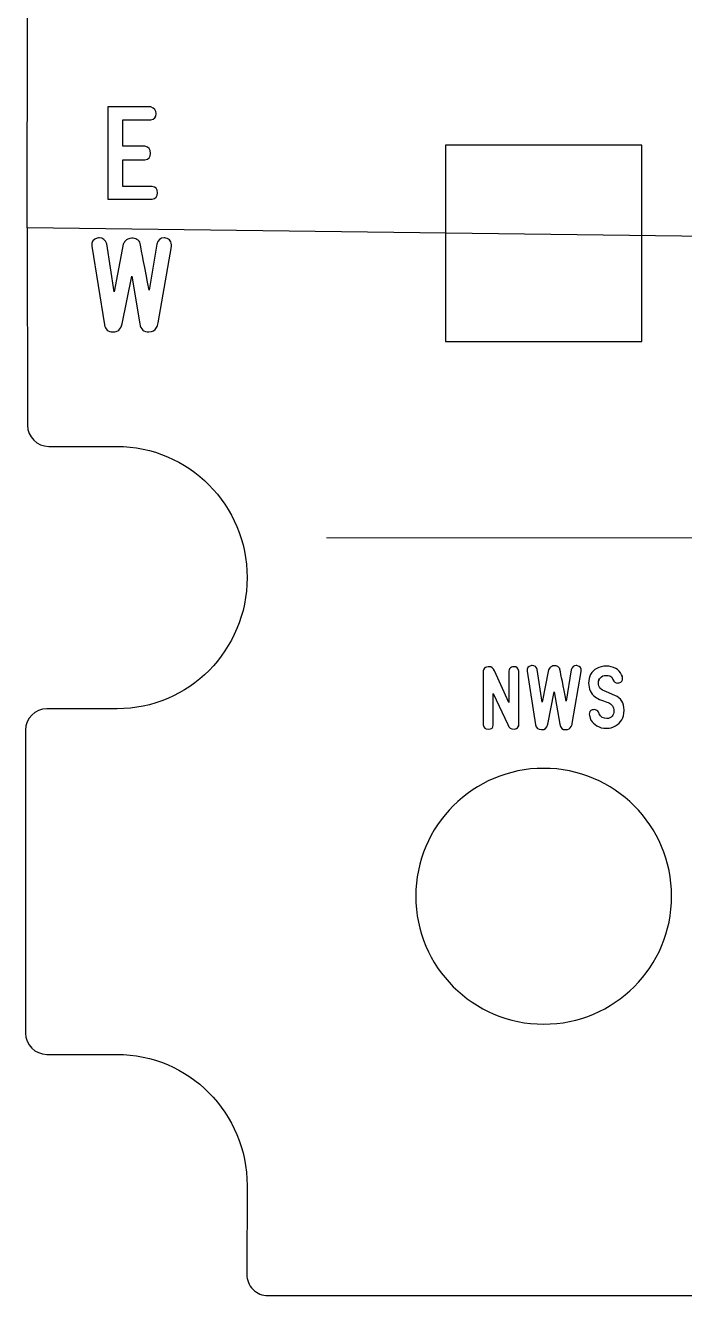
# Model space of a CAD drawing. Header units: millimetres. Extents: x -337 to -166, y 185 to 501.
# Drawn here: x -311.2 to -280.3, y 400.4 to 460 of the extents above; entities that cross this region are included whole.
import ezdxf

# ---------------------------------------------------------------- set-up
doc = ezdxf.new("R2010")
doc.units = ezdxf.units.MM
doc.header["$MEASUREMENT"] = 0
doc.layers.add('Layer 1', color=7, linetype='Continuous')

msp = doc.modelspace()

# ---------------------------------------------------------------- linework, layer by layer
at = {"layer": 'Layer 1', "color": 250}
for points in [[(-311.1169, 450.5194), (-311.1169, 450.5194), (-166.2022, 448.6773), (-166.2022, 448.6773), (-166.2022, 448.6773), (-166.2022, 448.6773), (-166.159, 460.3058), (-166.159, 460.3058), (-166.159, 460.3058), (-166.159, 460.8543), (-166.5537, 461.48), (-167.1023, 461.48), (-167.1023, 461.48), (-167.1023, 461.48), (-170.6737, 461.4801), (-170.6737, 461.4801), (-170.6737, 461.4801), (-170.6737, 461.4801), (-170.6739, 461.4805), (-170.6739, 461.4805), (-170.6739, 461.4805), (-170.7003, 461.4801), (-170.7268, 461.4795), (-170.7533, 461.4795), (-170.7533, 461.4795), (-170.7533, 461.4795), (-170.7731, 461.4793), (-170.7731, 461.4793), (-170.7731, 461.4793), (-174.1442, 461.4811), (-176.8765, 464.2387), (-176.8765, 467.6341), (-176.8765, 467.6341), (-176.8765, 471.0327), (-174.139, 473.7887), (-170.7638, 473.7887), (-170.7638, 473.7887), (-170.7337, 473.7888), (-170.7038, 473.7887), (-170.6737, 473.7879), (-170.6737, 473.7879), (-170.6737, 473.7879), (-170.6737, 473.7888), (-170.6737, 473.7888), (-170.6737, 473.7888), (-170.6737, 473.7888), (-167.2022, 473.7888), (-167.2022, 473.7888), (-167.2022, 473.7888), (-166.654, 473.7888), (-166.2023, 474.2404), (-166.2023, 474.7886), (-166.2023, 474.7886), (-166.2023, 474.7886), (-166.2022, 488.8965), (-166.2022, 488.8965), (-166.2022, 488.8965), (-166.2022, 489.4447), (-166.655, 489.8963), (-167.2023, 489.8963), (-167.2023, 489.8963), (-167.2023, 489.8963), (-170.6737, 489.8964), (-170.6737, 489.8964), (-170.6737, 489.8964), (-170.6737, 489.8964), (-170.6739, 489.8978), (-170.6739, 489.8978), (-170.6739, 489.8978), (-170.7038, 489.8972), (-170.7336, 489.8963), (-170.7638, 489.8963), (-170.7638, 489.8963), (-174.1391, 489.8964), (-176.8764, 492.0528), (-176.8764, 495.4512), (-176.8764, 495.4512), (-176.8764, 495.4512), (-176.8871, 499.6101), (-176.8871, 499.6101), (-176.8871, 499.6101), (-176.8871, 500.1598), (-177.3387, 500.6093), (-177.8871, 500.6093), (-177.8871, 500.6093), (-177.8871, 500.6093), (-300.517, 500.6094), (-300.517, 500.6094), (-300.517, 500.6094), (-300.7905, 500.6094), (-301.03, 500.5107), (-301.2245, 500.3161), (-301.2245, 500.3161), (-301.419, 500.1217), (-301.517, 499.8838), (-301.517, 499.6082), (-301.517, 499.6082), (-301.517, 499.6082), (-301.5018, 496.2474), (-301.5018, 496.2474), (-301.5018, 496.2474), (-301.5018, 492.8485), (-304.239, 490.6923), (-307.6143, 490.6923), (-307.6143, 490.6923), (-307.6444, 490.6923), (-307.6744, 490.6931), (-307.7041, 490.6939), (-307.7041, 490.6939), (-307.7041, 490.6939), (-307.7041, 490.6923), (-307.7041, 490.6923), (-307.7041, 490.6923), (-307.7041, 490.6923), (-310.1021, 490.6923), (-310.1021, 490.6923), (-310.1021, 490.6923), (-310.6505, 490.6923), (-311.1021, 490.2407), (-311.1021, 489.6923), (-311.1021, 489.6923), (-311.1021, 489.6923), (-311.1021, 474.7856), (-311.1021, 474.7856), (-311.1021, 474.7856), (-311.1021, 474.2373), (-310.6504, 473.7856), (-310.1021, 473.7856), (-310.1021, 473.7856), (-310.1021, 473.7856), (-307.7041, 473.7856), (-307.7041, 473.7856), (-307.7041, 473.7856), (-307.7041, 473.7856), (-307.7043, 473.7838), (-307.7043, 473.7838), (-307.7043, 473.7838), (-307.6756, 473.7844), (-307.6466, 473.7854), (-307.6178, 473.785), (-307.6178, 473.785), (-307.6178, 473.785), (-307.6016, 473.7849), (-307.6016, 473.7849), (-307.6016, 473.7849), (-304.2321, 473.7815), (-301.5018, 471.0247), (-301.5018, 467.6299), (-301.5018, 467.6299), (-301.5018, 464.2315), (-304.239, 461.4752), (-307.6143, 461.4752), (-307.6143, 461.4752), (-307.6444, 461.4754), (-307.6744, 461.476), (-307.7041, 461.4768), (-307.7041, 461.4768), (-307.7041, 461.4768), (-307.7041, 461.4754), (-307.7041, 461.4754), (-307.7041, 461.4754), (-307.7041, 461.4754), (-310.1021, 461.4754), (-310.1021, 461.4754), (-310.1021, 461.4754), (-310.6509, 461.4754), (-311.1021, 461.0239), (-311.1021, 460.4752), (-311.1021, 460.4752), (-311.1021, 460.4752), (-311.1169, 450.5194), (-311.1169, 450.5194)], [(-311.1169, 450.5214), (-311.1169, 450.5214), (-166.2022, 448.6773), (-166.2022, 448.6773), (-166.2022, 448.6773), (-166.2022, 448.6773), (-166.2022, 441.2629), (-166.2022, 441.2629), (-166.2022, 441.2629), (-166.2022, 440.7156), (-166.6526, 440.2628), (-167.2023, 440.2628), (-167.2023, 440.2628), (-167.2023, 440.2628), (-170.6737, 440.2628), (-170.6737, 440.2628), (-170.6737, 440.2628), (-170.6737, 440.2628), (-170.6739, 440.2624), (-170.6739, 440.2624), (-170.6739, 440.2624), (-170.7003, 440.2628), (-170.7268, 440.2633), (-170.7533, 440.2633), (-170.7533, 440.2633), (-170.7533, 440.2633), (-170.7731, 440.2635), (-170.7731, 440.2635), (-170.7731, 440.2635), (-174.1442, 440.2612), (-176.8765, 437.5041), (-176.8765, 434.1087), (-176.8765, 434.1087), (-176.8765, 430.7102), (-174.139, 427.9541), (-170.7638, 427.9541), (-170.7638, 427.9541), (-170.7337, 427.9541), (-170.7038, 427.9541), (-170.6737, 427.9549), (-170.6737, 427.9549), (-170.6737, 427.9549), (-170.6737, 427.9541), (-170.6737, 427.9541), (-170.6737, 427.9541), (-170.6737, 427.9541), (-167.2022, 427.9541), (-167.2022, 427.9541), (-167.2022, 427.9541), (-166.654, 427.9541), (-166.2023, 427.4996), (-166.2023, 426.9542), (-166.2023, 426.9542), (-166.2023, 426.9542), (-166.2022, 412.3466), (-166.2022, 412.3466), (-166.2022, 412.3466), (-166.2022, 411.8011), (-166.6543, 411.3465), (-167.2023, 411.3465), (-167.2023, 411.3465), (-167.2023, 411.3465), (-170.6737, 411.3467), (-170.6737, 411.3467), (-170.6737, 411.3467), (-170.6737, 411.3467), (-170.6739, 411.3451), (-170.6739, 411.3451), (-170.6739, 411.3451), (-170.7038, 411.3459), (-170.7336, 411.3465), (-170.7638, 411.3465), (-170.7638, 411.3465), (-174.1391, 411.3467), (-176.8764, 408.59), (-176.8764, 405.1916), (-176.8764, 405.1916), (-176.8764, 405.1916), (-176.8871, 401.4329), (-176.8871, 401.4329), (-176.8871, 401.4329), (-176.8871, 400.8833), (-177.3394, 400.4335), (-177.8871, 400.4335), (-177.8871, 400.4335), (-177.8871, 400.4335), (-299.817, 400.4336), (-299.817, 400.4336), (-299.817, 400.4336), (-300.0898, 400.4336), (-300.33, 400.5321), (-300.5245, 400.7267), (-300.5245, 400.7267), (-300.719, 400.9214), (-300.817, 401.159), (-300.817, 401.4346), (-300.817, 401.4346), (-300.817, 401.4346), (-300.8018, 405.5958), (-300.8018, 405.5958), (-300.8018, 405.5958), (-300.8018, 408.9944), (-303.539, 411.7505), (-306.9143, 411.7505), (-306.9143, 411.7505), (-306.9444, 411.7505), (-306.9744, 411.7497), (-307.0041, 411.7489), (-307.0041, 411.7489), (-307.0041, 411.7489), (-307.0041, 411.7505), (-307.0041, 411.7505), (-307.0041, 411.7505), (-307.0041, 411.7505), (-310.2021, 411.7505), (-310.2021, 411.7505), (-310.2021, 411.7505), (-310.7504, 411.7505), (-311.2021, 412.1997), (-311.2021, 412.7505), (-311.2021, 412.7505), (-311.2021, 412.7505), (-311.2021, 426.9574), (-311.2021, 426.9574), (-311.2021, 426.9574), (-311.2021, 427.508), (-310.7504, 427.9572), (-310.2021, 427.9572), (-310.2021, 427.9572), (-310.2021, 427.9572), (-307.0041, 427.9573), (-307.0041, 427.9573), (-307.0041, 427.9573), (-307.0041, 427.9573), (-307.0043, 427.9593), (-307.0043, 427.9593), (-307.0043, 427.9593), (-306.9756, 427.9587), (-306.9466, 427.9574), (-306.9178, 427.9578), (-306.9178, 427.9578), (-306.9178, 427.9578), (-306.9016, 427.9579), (-306.9016, 427.9579), (-306.9016, 427.9579), (-303.5321, 427.9617), (-300.8018, 430.7181), (-300.8018, 434.1129), (-300.8018, 434.1129), (-300.8018, 437.5117), (-303.539, 440.2676), (-306.9143, 440.2676), (-306.9143, 440.2676), (-306.9444, 440.2678), (-306.9744, 440.2668), (-307.0041, 440.266), (-307.0041, 440.266), (-307.0041, 440.266), (-307.0041, 440.2678), (-307.0041, 440.2678), (-307.0041, 440.2678), (-307.0041, 440.2678), (-310.1021, 440.2678), (-310.1021, 440.2678), (-310.1021, 440.2678), (-310.6511, 440.2678), (-311.1021, 440.7169), (-311.1021, 441.2676), (-311.1021, 441.2676), (-311.1021, 441.2676), (-311.1169, 450.5214), (-311.1169, 450.5214)]]:
    msp.add_open_spline(points, degree=3, knots=[0, 0, 0, 0, 0.0227273, 0.0227273, 0.0227273, 0.0227273, 0.0454545, 0.0454545, 0.0454545, 0.0454545, 0.0681818, 0.0681818, 0.0681818, 0.0681818, 0.0909091, 0.0909091, 0.0909091, 0.0909091, 0.1136364, 0.1136364, 0.1136364, 0.1136364, 0.1363636, 0.1363636, 0.1363636, 0.1363636, 0.1590909, 0.1590909, 0.1590909, 0.1590909, 0.1818182, 0.1818182, 0.1818182, 0.1818182, 0.2045455, 0.2045455, 0.2045455, 0.2045455, 0.2272727, 0.2272727, 0.2272727, 0.2272727, 0.25, 0.25, 0.25, 0.25, 0.2727273, 0.2727273, 0.2727273, 0.2727273, 0.2954545, 0.2954545, 0.2954545, 0.2954545, 0.3181818, 0.3181818, 0.3181818, 0.3181818, 0.3409091, 0.3409091, 0.3409091, 0.3409091, 0.3636364, 0.3636364, 0.3636364, 0.3636364, 0.3863636, 0.3863636, 0.3863636, 0.3863636, 0.4090909, 0.4090909, 0.4090909, 0.4090909, 0.4318182, 0.4318182, 0.4318182, 0.4318182, 0.4545455, 0.4545455, 0.4545455, 0.4545455, 0.4772727, 0.4772727, 0.4772727, 0.4772727, 0.5, 0.5, 0.5, 0.5, 0.5227273, 0.5227273, 0.5227273, 0.5227273, 0.5454545, 0.5454545, 0.5454545, 0.5454545, 0.5681818, 0.5681818, 0.5681818, 0.5681818, 0.5909091, 0.5909091, 0.5909091, 0.5909091, 0.6136364, 0.6136364, 0.6136364, 0.6136364, 0.6363636, 0.6363636, 0.6363636, 0.6363636, 0.6590909, 0.6590909, 0.6590909, 0.6590909, 0.6818182, 0.6818182, 0.6818182, 0.6818182, 0.7045455, 0.7045455, 0.7045455, 0.7045455, 0.7272727, 0.7272727, 0.7272727, 0.7272727, 0.75, 0.75, 0.75, 0.75, 0.7727273, 0.7727273, 0.7727273, 0.7727273, 0.7954545, 0.7954545, 0.7954545, 0.7954545, 0.8181818, 0.8181818, 0.8181818, 0.8181818, 0.8409091, 0.8409091, 0.8409091, 0.8409091, 0.8636364, 0.8636364, 0.8636364, 0.8636364, 0.8863636, 0.8863636, 0.8863636, 0.8863636, 0.9090909, 0.9090909, 0.9090909, 0.9090909, 0.9318182, 0.9318182, 0.9318182, 0.9318182, 0.9545455, 0.9545455, 0.9545455, 0.9545455, 1, 1, 1, 1], dxfattribs=at)
at = {"layer": 'Layer 1', "color": 7}
for points, knots in [([(-307.3338, 451.8692), (-307.3338, 451.8692), (-307.3338, 456.192), (-307.3338, 456.192), (-307.3338, 456.192), (-307.3338, 456.192), (-305.3138, 456.192), (-305.3138, 456.192), (-305.3138, 456.192), (-305.1464, 456.1291), (-305.0636, 456.0262), (-305.0636, 455.8858), (-305.0636, 455.8858), (-305.0636, 455.7068), (-305.1464, 455.6059), (-305.3138, 455.5852), (-305.3138, 455.5852), (-305.3138, 455.5852), (-306.6299, 455.5853), (-306.6299, 455.5853), (-306.6299, 455.5853), (-306.6299, 455.5853), (-306.6299, 454.3457), (-306.6299, 454.3457), (-306.6299, 454.3457), (-306.6299, 454.3457), (-305.5929, 454.3457), (-305.5929, 454.3457), (-305.5929, 454.3457), (-305.4227, 454.3213), (-305.3372, 454.2106), (-305.3372, 454.0134), (-305.3372, 454.0134), (-305.3372, 453.8325), (-305.4227, 453.7317), (-305.5929, 453.7128), (-305.5929, 453.7128), (-305.5929, 453.7128), (-306.6299, 453.7129), (-306.6299, 453.7129), (-306.6299, 453.7129), (-306.6299, 453.7129), (-306.6299, 452.4598), (-306.6299, 452.4598), (-306.6299, 452.4598), (-306.6299, 452.4598), (-305.2535, 452.4598), (-305.2535, 452.4598), (-305.2535, 452.4598), (-305.0861, 452.4437), (-305.0024, 452.3463), (-305.0024, 452.1672), (-305.0024, 452.1672), (-305.0024, 451.9863), (-305.0861, 451.8872), (-305.2526, 451.8692), (-305.2526, 451.8692), (-305.2526, 451.8692), (-307.3338, 451.8692), (-307.3338, 451.8692)], [0, 0, 0, 0, 0.0625, 0.0625, 0.0625, 0.0625, 0.125, 0.125, 0.125, 0.125, 0.1875, 0.1875, 0.1875, 0.1875, 0.25, 0.25, 0.25, 0.25, 0.3125, 0.3125, 0.3125, 0.3125, 0.375, 0.375, 0.375, 0.375, 0.4375, 0.4375, 0.4375, 0.4375, 0.5, 0.5, 0.5, 0.5, 0.5625, 0.5625, 0.5625, 0.5625, 0.625, 0.625, 0.625, 0.625, 0.6875, 0.6875, 0.6875, 0.6875, 0.75, 0.75, 0.75, 0.75, 0.8125, 0.8125, 0.8125, 0.8125, 0.875, 0.875, 0.875, 0.875, 1, 1, 1, 1]), ([(-291.4908, 454.3921), (-291.4908, 454.3921), (-282.2908, 454.3921), (-282.2908, 454.3921), (-282.2908, 454.3921), (-282.2908, 454.3921), (-282.2908, 445.1922), (-282.2908, 445.1922), (-282.2908, 445.1922), (-282.2908, 445.1922), (-291.4908, 445.1922), (-291.4908, 445.1922), (-291.4908, 445.1922), (-291.4908, 445.1922), (-291.4908, 454.3921), (-291.4908, 454.3921)], [0, 0, 0, 0, 0.2, 0.2, 0.2, 0.2, 0.4, 0.4, 0.4, 0.4, 0.6, 0.6, 0.6, 0.6, 1, 1, 1, 1]), ([(-304.9794, 446.0596), (-304.9911, 445.9784), (-305.0145, 445.909), (-305.0478, 445.8505), (-305.0478, 445.8505), (-305.1252, 445.7101), (-305.2459, 445.639), (-305.4106, 445.6372), (-305.4106, 445.6372), (-305.6545, 445.6337), (-305.795, 445.7587), (-305.8319, 446.0117), (-305.8319, 446.0117), (-305.8319, 446.0117), (-306.2163, 448.2487), (-306.2163, 448.2487), (-306.2163, 448.2487), (-306.2163, 448.2487), (-306.6673, 446.0117), (-306.6673, 446.0117), (-306.6673, 446.0117), (-306.7276, 445.7534), (-306.868, 445.6282), (-307.0894, 445.6372), (-307.0894, 445.6372), (-307.328, 445.6464), (-307.4639, 445.7587), (-307.4954, 445.9747), (-307.4954, 445.9747), (-307.4954, 445.9747), (-308.0886, 449.6638), (-308.0886, 449.6638), (-308.0886, 449.6638), (-308.1048, 449.8682), (-308.0184, 449.9923), (-307.8294, 450.0355), (-307.8294, 450.0355), (-307.7925, 450.0446), (-307.7574, 450.049), (-307.7241, 450.049), (-307.7241, 450.049), (-307.5575, 450.0491), (-307.4468, 449.959), (-307.3901, 449.778), (-307.3901, 449.778), (-307.3901, 449.778), (-307.0363, 447.526), (-307.0363, 447.526), (-307.0363, 447.526), (-307.0363, 447.526), (-306.6114, 449.7485), (-306.6114, 449.7485), (-306.6114, 449.7485), (-306.5907, 449.8025), (-306.5637, 449.8491), (-306.5295, 449.8878), (-306.5295, 449.8878), (-306.4494, 449.9825), (-306.3441, 450.0319), (-306.2163, 450.0355), (-306.2163, 450.0355), (-306.1244, 450.0392), (-306.0434, 450.0202), (-305.9705, 449.9797), (-305.9705, 449.9797), (-305.8868, 449.9348), (-305.8364, 449.8689), (-305.8202, 449.7852), (-305.8202, 449.7852), (-305.7428, 449.4), (-305.6032, 448.6681), (-305.4007, 447.5906), (-305.4007, 447.5906), (-305.4007, 447.5906), (-305.0406, 449.7592), (-305.0406, 449.7592), (-305.0406, 449.7592), (-304.9875, 449.9527), (-304.8741, 450.049), (-304.7004, 450.049), (-304.7004, 450.049), (-304.6715, 450.0491), (-304.6427, 450.0463), (-304.613, 450.0409), (-304.613, 450.0409), (-304.4231, 450.0077), (-304.3367, 449.8725), (-304.3547, 449.6376), (-304.3547, 449.6376), (-304.3547, 449.6376), (-304.9794, 446.0596), (-304.9794, 446.0596)], [0, 0, 0, 0, 0.0416667, 0.0416667, 0.0416667, 0.0416667, 0.0833333, 0.0833333, 0.0833333, 0.0833333, 0.125, 0.125, 0.125, 0.125, 0.1666667, 0.1666667, 0.1666667, 0.1666667, 0.2083333, 0.2083333, 0.2083333, 0.2083333, 0.25, 0.25, 0.25, 0.25, 0.2916667, 0.2916667, 0.2916667, 0.2916667, 0.3333333, 0.3333333, 0.3333333, 0.3333333, 0.375, 0.375, 0.375, 0.375, 0.4166667, 0.4166667, 0.4166667, 0.4166667, 0.4583333, 0.4583333, 0.4583333, 0.4583333, 0.5, 0.5, 0.5, 0.5, 0.5416667, 0.5416667, 0.5416667, 0.5416667, 0.5833333, 0.5833333, 0.5833333, 0.5833333, 0.625, 0.625, 0.625, 0.625, 0.6666667, 0.6666667, 0.6666667, 0.6666667, 0.7083333, 0.7083333, 0.7083333, 0.7083333, 0.75, 0.75, 0.75, 0.75, 0.7916667, 0.7916667, 0.7916667, 0.7916667, 0.8333333, 0.8333333, 0.8333333, 0.8333333, 0.875, 0.875, 0.875, 0.875, 0.9166667, 0.9166667, 0.9166667, 0.9166667, 1, 1, 1, 1]), ([(-288.58, 427.2157), (-288.58, 427.2157), (-289.2554, 428.6804), (-289.2554, 428.6804), (-289.2554, 428.6804), (-289.2554, 428.6804), (-289.2554, 427.2054), (-289.2554, 427.2054), (-289.2554, 427.2054), (-289.259, 427.0693), (-289.3369, 427.0022), (-289.489, 427.0059), (-289.489, 427.0059), (-289.6363, 427.0097), (-289.7154, 427.0758), (-289.7264, 427.2059), (-289.7264, 427.2059), (-289.7264, 427.2059), (-289.7264, 429.7349), (-289.7264, 429.7349), (-289.7264, 429.7349), (-289.724, 429.7686), (-289.7154, 429.7979), (-289.7013, 429.8231), (-289.7013, 429.8231), (-289.6639, 429.8833), (-289.5982, 429.9194), (-289.5038, 429.9311), (-289.5038, 429.9311), (-289.489, 429.9335), (-289.4755, 429.9347), (-289.4621, 429.9347), (-289.4621, 429.9347), (-289.3375, 429.9347), (-289.2529, 429.8703), (-289.2069, 429.7421), (-289.2069, 429.7421), (-289.2069, 429.7421), (-288.5242, 428.2579), (-288.5242, 428.2579), (-288.5242, 428.2579), (-288.5242, 428.2579), (-288.5242, 429.7317), (-288.5242, 429.7317), (-288.5242, 429.7317), (-288.5181, 429.7698), (-288.507, 429.8035), (-288.4899, 429.8323), (-288.4899, 429.8323), (-288.4482, 429.8994), (-288.3807, 429.9335), (-288.2868, 429.9347), (-288.2868, 429.9347), (-288.1537, 429.9361), (-288.0765, 429.8685), (-288.055, 429.7317), (-288.055, 429.7317), (-288.055, 429.7317), (-288.055, 427.2054), (-288.055, 427.2054), (-288.055, 427.2054), (-288.0598, 427.1685), (-288.0703, 427.1366), (-288.0875, 427.1102), (-288.0875, 427.1102), (-288.1268, 427.0441), (-288.1912, 427.0096), (-288.2795, 427.0059), (-288.2795, 427.0059), (-288.4273, 426.9974), (-288.5273, 427.0672), (-288.58, 427.2157)], [0, 0, 0, 0, 0.0526316, 0.0526316, 0.0526316, 0.0526316, 0.1052632, 0.1052632, 0.1052632, 0.1052632, 0.1578947, 0.1578947, 0.1578947, 0.1578947, 0.2105263, 0.2105263, 0.2105263, 0.2105263, 0.2631579, 0.2631579, 0.2631579, 0.2631579, 0.3157895, 0.3157895, 0.3157895, 0.3157895, 0.3684211, 0.3684211, 0.3684211, 0.3684211, 0.4210526, 0.4210526, 0.4210526, 0.4210526, 0.4736842, 0.4736842, 0.4736842, 0.4736842, 0.5263158, 0.5263158, 0.5263158, 0.5263158, 0.5789474, 0.5789474, 0.5789474, 0.5789474, 0.6315789, 0.6315789, 0.6315789, 0.6315789, 0.6842105, 0.6842105, 0.6842105, 0.6842105, 0.7368421, 0.7368421, 0.7368421, 0.7368421, 0.7894737, 0.7894737, 0.7894737, 0.7894737, 0.8421053, 0.8421053, 0.8421053, 0.8421053, 0.8947368, 0.8947368, 0.8947368, 0.8947368, 1, 1, 1, 1]), ([(-288.58, 427.2157), (-288.58, 427.2157), (-289.2554, 428.6804), (-289.2554, 428.6804), (-289.2554, 428.6804), (-289.2554, 428.6804), (-289.2554, 427.2054), (-289.2554, 427.2054), (-289.2554, 427.2054), (-289.2554, 427.0693), (-289.3369, 427.0022), (-289.489, 427.0059), (-289.489, 427.0059), (-289.6363, 427.0097), (-289.7154, 427.0758), (-289.7264, 427.2059), (-289.7264, 427.2059), (-289.7264, 427.2059), (-289.7264, 429.7349), (-289.7264, 429.7349), (-289.7264, 429.7349), (-289.7264, 429.7686), (-289.7154, 429.7979), (-289.7013, 429.8231), (-289.7013, 429.8231), (-289.6639, 429.8833), (-289.5982, 429.9194), (-289.5038, 429.9311), (-289.5038, 429.9311), (-289.5038, 429.9311), (-289.4621, 429.9347), (-289.4621, 429.9347), (-289.4621, 429.9347), (-289.3375, 429.9347), (-289.2529, 429.8703), (-289.2069, 429.7421), (-289.2069, 429.7421), (-289.2069, 429.7421), (-288.5242, 428.2579), (-288.5242, 428.2579), (-288.5242, 428.2579), (-288.5242, 428.2579), (-288.5242, 429.7317), (-288.5242, 429.7317), (-288.5242, 429.7317), (-288.5242, 429.7698), (-288.507, 429.8035), (-288.4899, 429.8323), (-288.4899, 429.8323), (-288.4482, 429.8994), (-288.3807, 429.9335), (-288.2868, 429.9347), (-288.2868, 429.9347), (-288.1537, 429.9361), (-288.0765, 429.8685), (-288.055, 429.7317), (-288.055, 429.7317), (-288.055, 429.7317), (-288.055, 427.2054), (-288.055, 427.2054), (-288.055, 427.2054), (-288.055, 427.1685), (-288.0703, 427.1366), (-288.0875, 427.1102), (-288.0875, 427.1102), (-288.1268, 427.0441), (-288.1912, 427.0096), (-288.2795, 427.0059), (-288.2795, 427.0059), (-288.4273, 426.9974), (-288.5273, 427.0672), (-288.58, 427.2157)], [0, 0, 0, 0, 0.0526316, 0.0526316, 0.0526316, 0.0526316, 0.1052632, 0.1052632, 0.1052632, 0.1052632, 0.1578947, 0.1578947, 0.1578947, 0.1578947, 0.2105263, 0.2105263, 0.2105263, 0.2105263, 0.2631579, 0.2631579, 0.2631579, 0.2631579, 0.3157895, 0.3157895, 0.3157895, 0.3157895, 0.3684211, 0.3684211, 0.3684211, 0.3684211, 0.4210526, 0.4210526, 0.4210526, 0.4210526, 0.4736842, 0.4736842, 0.4736842, 0.4736842, 0.5263158, 0.5263158, 0.5263158, 0.5263158, 0.5789474, 0.5789474, 0.5789474, 0.5789474, 0.6315789, 0.6315789, 0.6315789, 0.6315789, 0.6842105, 0.6842105, 0.6842105, 0.6842105, 0.7368421, 0.7368421, 0.7368421, 0.7368421, 0.7894737, 0.7894737, 0.7894737, 0.7894737, 0.8421053, 0.8421053, 0.8421053, 0.8421053, 0.8947368, 0.8947368, 0.8947368, 0.8947368, 1, 1, 1, 1]), ([(-285.5549, 427.2685), (-285.5629, 427.2133), (-285.5788, 427.166), (-285.6015, 427.1261), (-285.6015, 427.1261), (-285.6543, 427.0306), (-285.7365, 426.982), (-285.8487, 426.9808), (-285.8487, 426.9808), (-286.0149, 426.9784), (-286.1106, 427.0636), (-286.1358, 427.2359), (-286.1358, 427.2359), (-286.1358, 427.2359), (-286.3977, 428.7602), (-286.3977, 428.7602), (-286.3977, 428.7602), (-286.3977, 428.7602), (-286.705, 427.236), (-286.705, 427.236), (-286.705, 427.236), (-286.7461, 427.06), (-286.8418, 426.9746), (-286.9926, 426.9808), (-286.9926, 426.9808), (-287.1552, 426.9869), (-287.2478, 427.0636), (-287.2693, 427.2108), (-287.2693, 427.2108), (-287.2693, 427.2108), (-287.6735, 429.7244), (-287.6735, 429.7244), (-287.6735, 429.7244), (-287.6845, 429.8637), (-287.6256, 429.9482), (-287.4968, 429.9777), (-287.4968, 429.9777), (-287.4717, 429.9839), (-287.4478, 429.9869), (-287.4251, 429.9869), (-287.4251, 429.9869), (-287.3116, 429.9869), (-287.2362, 429.9255), (-287.1975, 429.8022), (-287.1975, 429.8022), (-287.1975, 429.8022), (-286.9565, 428.2676), (-286.9565, 428.2676), (-286.9565, 428.2676), (-286.9565, 428.2676), (-286.6669, 429.7821), (-286.6669, 429.7821), (-286.6669, 429.7821), (-286.6528, 429.8188), (-286.6344, 429.8507), (-286.6111, 429.8771), (-286.6111, 429.8771), (-286.5565, 429.9417), (-286.4848, 429.9752), (-286.3977, 429.9777), (-286.3977, 429.9777), (-286.3351, 429.9802), (-286.2799, 429.9672), (-286.2302, 429.9396), (-286.2302, 429.9396), (-286.1732, 429.9091), (-286.1388, 429.8642), (-286.1278, 429.8071), (-286.1278, 429.8071), (-286.075, 429.5448), (-285.98, 429.046), (-285.842, 428.3118), (-285.842, 428.3118), (-285.842, 428.3118), (-285.5966, 429.7895), (-285.5966, 429.7895), (-285.5966, 429.7895), (-285.5604, 429.9212), (-285.4832, 429.9869), (-285.3648, 429.9869), (-285.3648, 429.9869), (-285.3451, 429.9869), (-285.3255, 429.985), (-285.3053, 429.9813), (-285.3053, 429.9813), (-285.1759, 429.9587), (-285.117, 429.8666), (-285.1292, 429.7066), (-285.1292, 429.7066), (-285.1292, 429.7066), (-285.5549, 427.2685), (-285.5549, 427.2685)], [0, 0, 0, 0, 0.0416667, 0.0416667, 0.0416667, 0.0416667, 0.0833333, 0.0833333, 0.0833333, 0.0833333, 0.125, 0.125, 0.125, 0.125, 0.1666667, 0.1666667, 0.1666667, 0.1666667, 0.2083333, 0.2083333, 0.2083333, 0.2083333, 0.25, 0.25, 0.25, 0.25, 0.2916667, 0.2916667, 0.2916667, 0.2916667, 0.3333333, 0.3333333, 0.3333333, 0.3333333, 0.375, 0.375, 0.375, 0.375, 0.4166667, 0.4166667, 0.4166667, 0.4166667, 0.4583333, 0.4583333, 0.4583333, 0.4583333, 0.5, 0.5, 0.5, 0.5, 0.5416667, 0.5416667, 0.5416667, 0.5416667, 0.5833333, 0.5833333, 0.5833333, 0.5833333, 0.625, 0.625, 0.625, 0.625, 0.6666667, 0.6666667, 0.6666667, 0.6666667, 0.7083333, 0.7083333, 0.7083333, 0.7083333, 0.75, 0.75, 0.75, 0.75, 0.7916667, 0.7916667, 0.7916667, 0.7916667, 0.8333333, 0.8333333, 0.8333333, 0.8333333, 0.875, 0.875, 0.875, 0.875, 0.9166667, 0.9166667, 0.9166667, 0.9166667, 1, 1, 1, 1]), ([(-285.5549, 427.2685), (-285.5629, 427.2133), (-285.5788, 427.166), (-285.6015, 427.1261), (-285.6015, 427.1261), (-285.6543, 427.0306), (-285.7365, 426.982), (-285.8487, 426.9808), (-285.8487, 426.9808), (-286.0149, 426.9784), (-286.1106, 427.0636), (-286.1358, 427.2359), (-286.1358, 427.2359), (-286.1358, 427.2359), (-286.3977, 428.7602), (-286.3977, 428.7602), (-286.3977, 428.7602), (-286.3977, 428.7602), (-286.705, 427.236), (-286.705, 427.236), (-286.705, 427.236), (-286.7461, 427.06), (-286.8418, 426.9746), (-286.9926, 426.9808), (-286.9926, 426.9808), (-287.1552, 426.9869), (-287.2478, 427.0636), (-287.2693, 427.2108), (-287.2693, 427.2108), (-287.2693, 427.2108), (-287.6735, 429.7244), (-287.6735, 429.7244), (-287.6735, 429.7244), (-287.6845, 429.8637), (-287.6256, 429.9482), (-287.4968, 429.9777), (-287.4968, 429.9777), (-287.4968, 429.9777), (-287.4251, 429.9869), (-287.4251, 429.9869), (-287.4251, 429.9869), (-287.3116, 429.9869), (-287.2362, 429.9255), (-287.1975, 429.8022), (-287.1975, 429.8022), (-287.1975, 429.8022), (-286.9565, 428.2676), (-286.9565, 428.2676), (-286.9565, 428.2676), (-286.9565, 428.2676), (-286.6669, 429.7821), (-286.6669, 429.7821), (-286.6669, 429.7821), (-286.6528, 429.8188), (-286.6344, 429.8507), (-286.6111, 429.8771), (-286.6111, 429.8771), (-286.5565, 429.9417), (-286.4848, 429.9752), (-286.3977, 429.9777), (-286.3977, 429.9777), (-286.3351, 429.9802), (-286.2799, 429.9672), (-286.2302, 429.9396), (-286.2302, 429.9396), (-286.1732, 429.9091), (-286.1388, 429.8642), (-286.1278, 429.8071), (-286.1278, 429.8071), (-286.075, 429.5448), (-285.98, 429.046), (-285.842, 428.3118), (-285.842, 428.3118), (-285.842, 428.3118), (-285.5966, 429.7895), (-285.5966, 429.7895), (-285.5966, 429.7895), (-285.5604, 429.9212), (-285.4832, 429.9869), (-285.3648, 429.9869), (-285.3648, 429.9869), (-285.3648, 429.9869), (-285.3053, 429.9813), (-285.3053, 429.9813), (-285.3053, 429.9813), (-285.1759, 429.9587), (-285.117, 429.8666), (-285.1292, 429.7066), (-285.1292, 429.7066), (-285.1292, 429.7066), (-285.5549, 427.2685), (-285.5549, 427.2685)], [0, 0, 0, 0, 0.0416667, 0.0416667, 0.0416667, 0.0416667, 0.0833333, 0.0833333, 0.0833333, 0.0833333, 0.125, 0.125, 0.125, 0.125, 0.1666667, 0.1666667, 0.1666667, 0.1666667, 0.2083333, 0.2083333, 0.2083333, 0.2083333, 0.25, 0.25, 0.25, 0.25, 0.2916667, 0.2916667, 0.2916667, 0.2916667, 0.3333333, 0.3333333, 0.3333333, 0.3333333, 0.375, 0.375, 0.375, 0.375, 0.4166667, 0.4166667, 0.4166667, 0.4166667, 0.4583333, 0.4583333, 0.4583333, 0.4583333, 0.5, 0.5, 0.5, 0.5, 0.5416667, 0.5416667, 0.5416667, 0.5416667, 0.5833333, 0.5833333, 0.5833333, 0.5833333, 0.625, 0.625, 0.625, 0.625, 0.6666667, 0.6666667, 0.6666667, 0.6666667, 0.7083333, 0.7083333, 0.7083333, 0.7083333, 0.75, 0.75, 0.75, 0.75, 0.7916667, 0.7916667, 0.7916667, 0.7916667, 0.8333333, 0.8333333, 0.8333333, 0.8333333, 0.875, 0.875, 0.875, 0.875, 0.9166667, 0.9166667, 0.9166667, 0.9166667, 1, 1, 1, 1]), ([(-283.2204, 427.4457), (-283.2971, 427.3263), (-283.3989, 427.2298), (-283.5259, 427.1568), (-283.5259, 427.1568), (-283.6565, 427.0814), (-283.7915, 427.0433), (-283.9301, 427.0433), (-283.9301, 427.0433), (-284.1221, 427.0435), (-284.276, 427.0813), (-284.3919, 427.1568), (-284.3919, 427.1568), (-284.5226, 427.2415), (-284.614, 427.3261), (-284.6655, 427.4101), (-284.6655, 427.4101), (-284.6759, 427.4292), (-284.6992, 427.4899), (-284.7354, 427.5917), (-284.7354, 427.5917), (-284.7483, 427.6287), (-284.7551, 427.6671), (-284.7551, 427.7064), (-284.7551, 427.7064), (-284.7551, 427.8083), (-284.7084, 427.8757), (-284.6152, 427.9076), (-284.6152, 427.9076), (-284.5864, 427.9176), (-284.5582, 427.9223), (-284.5306, 427.9223), (-284.5306, 427.9223), (-284.4398, 427.9224), (-284.3649, 427.875), (-284.3061, 427.78), (-284.3061, 427.78), (-284.3061, 427.7721), (-284.2981, 427.7511), (-284.2828, 427.7192), (-284.2828, 427.7192), (-284.2147, 427.5741), (-284.0975, 427.5015), (-283.9325, 427.5015), (-283.9325, 427.5015), (-283.8283, 427.5017), (-283.7448, 427.5371), (-283.6829, 427.6076), (-283.6829, 427.6076), (-283.624, 427.6733), (-283.5946, 427.7597), (-283.5946, 427.8665), (-283.5946, 427.8665), (-283.5946, 427.9499), (-283.6173, 428.0265), (-283.6626, 428.0965), (-283.6626, 428.0965), (-283.7129, 428.172), (-283.7829, 428.2247), (-283.8712, 428.2547), (-283.8712, 428.2547), (-283.9405, 428.2811), (-284.0448, 428.3185), (-284.184, 428.3676), (-284.184, 428.3676), (-284.3024, 428.4087), (-284.4005, 428.459), (-284.4784, 428.5185), (-284.4784, 428.5185), (-284.6833, 428.6744), (-284.7857, 428.8883), (-284.7857, 429.16), (-284.7857, 429.16), (-284.7857, 429.4841), (-284.6588, 429.7145), (-284.4048, 429.8519), (-284.4048, 429.8519), (-284.2729, 429.9238), (-284.1221, 429.9599), (-283.9522, 429.9599), (-283.9522, 429.9599), (-283.789, 429.9599), (-283.643, 429.9243), (-283.5136, 429.8538), (-283.5136, 429.8538), (-283.3891, 429.7845), (-283.2965, 429.6845), (-283.237, 429.5538), (-283.237, 429.5538), (-283.237, 429.5538), (-283.2137, 429.4999), (-283.2137, 429.4999), (-283.2137, 429.4999), (-283.2124, 429.4976), (-283.2118, 429.4949), (-283.2118, 429.4925), (-283.2118, 429.4925), (-283.2137, 429.4976), (-283.2149, 429.4999), (-283.2149, 429.4999), (-283.2149, 429.4999), (-283.2149, 429.4988), (-283.2124, 429.49), (-283.2063, 429.4747), (-283.2063, 429.4747), (-283.1977, 429.4472), (-283.1934, 429.4183), (-283.1934, 429.3882), (-283.1934, 429.3882), (-283.1934, 429.2834), (-283.2443, 429.2146), (-283.3461, 429.1834), (-283.3461, 429.1834), (-283.3737, 429.1743), (-283.4001, 429.1692), (-283.4253, 429.1692), (-283.4253, 429.1692), (-283.5222, 429.1693), (-283.5952, 429.2245), (-283.643, 429.3342), (-283.643, 429.3342), (-283.6455, 429.3491), (-283.6657, 429.3852), (-283.7037, 429.444), (-283.7037, 429.444), (-283.7485, 429.4982), (-283.8283, 429.525), (-283.9448, 429.525), (-283.9448, 429.525), (-284.0754, 429.5251), (-284.1717, 429.4894), (-284.2343, 429.4189), (-284.2343, 429.4189), (-284.2877, 429.3571), (-284.3177, 429.276), (-284.3239, 429.1766), (-284.3239, 429.1766), (-284.33, 429.0687), (-284.3012, 428.9828), (-284.2374, 428.9196), (-284.2374, 428.9196), (-284.1871, 428.8695), (-284.092, 428.8147), (-283.9522, 428.7558), (-283.9522, 428.7558), (-283.9522, 428.7558), (-283.551, 428.5873), (-283.551, 428.5873), (-283.551, 428.5873), (-283.2658, 428.4671), (-283.1235, 428.2363), (-283.1235, 427.8953), (-283.1235, 427.8953), (-283.1235, 427.6973), (-283.156, 427.5475), (-283.2204, 427.4457)], [0, 0, 0, 0, 0.025, 0.025, 0.025, 0.025, 0.05, 0.05, 0.05, 0.05, 0.075, 0.075, 0.075, 0.075, 0.1, 0.1, 0.1, 0.1, 0.125, 0.125, 0.125, 0.125, 0.15, 0.15, 0.15, 0.15, 0.175, 0.175, 0.175, 0.175, 0.2, 0.2, 0.2, 0.2, 0.225, 0.225, 0.225, 0.225, 0.25, 0.25, 0.25, 0.25, 0.275, 0.275, 0.275, 0.275, 0.3, 0.3, 0.3, 0.3, 0.325, 0.325, 0.325, 0.325, 0.35, 0.35, 0.35, 0.35, 0.375, 0.375, 0.375, 0.375, 0.4, 0.4, 0.4, 0.4, 0.425, 0.425, 0.425, 0.425, 0.45, 0.45, 0.45, 0.45, 0.475, 0.475, 0.475, 0.475, 0.5, 0.5, 0.5, 0.5, 0.525, 0.525, 0.525, 0.525, 0.55, 0.55, 0.55, 0.55, 0.575, 0.575, 0.575, 0.575, 0.6, 0.6, 0.6, 0.6, 0.625, 0.625, 0.625, 0.625, 0.65, 0.65, 0.65, 0.65, 0.675, 0.675, 0.675, 0.675, 0.7, 0.7, 0.7, 0.7, 0.725, 0.725, 0.725, 0.725, 0.75, 0.75, 0.75, 0.75, 0.775, 0.775, 0.775, 0.775, 0.8, 0.8, 0.8, 0.8, 0.825, 0.825, 0.825, 0.825, 0.85, 0.85, 0.85, 0.85, 0.875, 0.875, 0.875, 0.875, 0.9, 0.9, 0.9, 0.9, 0.925, 0.925, 0.925, 0.925, 0.95, 0.95, 0.95, 0.95, 1, 1, 1, 1]), ([(-283.2204, 427.4457), (-283.2971, 427.3263), (-283.3989, 427.2298), (-283.5259, 427.1568), (-283.5259, 427.1568), (-283.6565, 427.0814), (-283.7915, 427.0433), (-283.9301, 427.0433), (-283.9301, 427.0433), (-284.1221, 427.0435), (-284.276, 427.0813), (-284.3919, 427.1568), (-284.3919, 427.1568), (-284.5226, 427.2415), (-284.614, 427.3261), (-284.6655, 427.4101), (-284.6655, 427.4101), (-284.6759, 427.4292), (-284.6992, 427.4899), (-284.7354, 427.5917), (-284.7354, 427.5917), (-284.7483, 427.6287), (-284.7551, 427.6671), (-284.7551, 427.7064), (-284.7551, 427.7064), (-284.7551, 427.8083), (-284.7084, 427.8757), (-284.6152, 427.9076), (-284.6152, 427.9076), (-284.5864, 427.9176), (-284.5582, 427.9223), (-284.5306, 427.9223), (-284.5306, 427.9223), (-284.4398, 427.9224), (-284.3649, 427.875), (-284.3061, 427.78), (-284.3061, 427.78), (-284.3061, 427.78), (-284.2981, 427.7511), (-284.2828, 427.7192), (-284.2828, 427.7192), (-284.2147, 427.5741), (-284.0975, 427.5015), (-283.9325, 427.5015), (-283.9325, 427.5015), (-283.8283, 427.5017), (-283.7448, 427.5371), (-283.6829, 427.6076), (-283.6829, 427.6076), (-283.624, 427.6733), (-283.5946, 427.7597), (-283.5946, 427.8665), (-283.5946, 427.8665), (-283.5946, 427.9499), (-283.6173, 428.0265), (-283.6626, 428.0965), (-283.6626, 428.0965), (-283.7129, 428.172), (-283.7829, 428.2247), (-283.8712, 428.2547), (-283.8712, 428.2547), (-283.9405, 428.2811), (-284.0448, 428.3185), (-284.184, 428.3676), (-284.184, 428.3676), (-284.3024, 428.4087), (-284.4005, 428.459), (-284.4784, 428.5185), (-284.4784, 428.5185), (-284.6833, 428.6744), (-284.7857, 428.8883), (-284.7857, 429.16), (-284.7857, 429.16), (-284.7857, 429.4841), (-284.6588, 429.7145), (-284.4048, 429.8519), (-284.4048, 429.8519), (-284.2729, 429.9238), (-284.1221, 429.9599), (-283.9522, 429.9599), (-283.9522, 429.9599), (-283.789, 429.9599), (-283.643, 429.9243), (-283.5136, 429.8538), (-283.5136, 429.8538), (-283.3891, 429.7845), (-283.2965, 429.6845), (-283.237, 429.5538), (-283.237, 429.5538), (-283.237, 429.5538), (-283.2137, 429.4999), (-283.2137, 429.4999), (-283.2137, 429.4999), (-283.2137, 429.4999), (-283.2118, 429.4925), (-283.2118, 429.4925), (-283.2118, 429.4925), (-283.2118, 429.4925), (-283.2149, 429.4999), (-283.2149, 429.4999), (-283.2149, 429.4999), (-283.2149, 429.4999), (-283.2063, 429.4747), (-283.2063, 429.4747), (-283.2063, 429.4747), (-283.1977, 429.4472), (-283.1934, 429.4183), (-283.1934, 429.3882), (-283.1934, 429.3882), (-283.1934, 429.2834), (-283.2443, 429.2146), (-283.3461, 429.1834), (-283.3461, 429.1834), (-283.3737, 429.1743), (-283.4253, 429.1692), (-283.4253, 429.1692), (-283.4253, 429.1692), (-283.5222, 429.1693), (-283.5952, 429.2245), (-283.643, 429.3342), (-283.643, 429.3342), (-283.643, 429.3342), (-283.6657, 429.3852), (-283.7037, 429.444), (-283.7037, 429.444), (-283.7485, 429.4982), (-283.8283, 429.525), (-283.9448, 429.525), (-283.9448, 429.525), (-284.0754, 429.5251), (-284.1717, 429.4894), (-284.2343, 429.4189), (-284.2343, 429.4189), (-284.2877, 429.3571), (-284.3239, 429.276), (-284.3239, 429.1766), (-284.3239, 429.1766), (-284.3239, 429.0687), (-284.3012, 428.9828), (-284.2374, 428.9196), (-284.2374, 428.9196), (-284.1871, 428.8695), (-284.092, 428.8147), (-283.9522, 428.7558), (-283.9522, 428.7558), (-283.9522, 428.7558), (-283.551, 428.5873), (-283.551, 428.5873), (-283.551, 428.5873), (-283.2658, 428.4671), (-283.1235, 428.2363), (-283.1235, 427.8953), (-283.1235, 427.8953), (-283.1235, 427.6973), (-283.156, 427.5475), (-283.2204, 427.4457)], [0, 0, 0, 0, 0.025, 0.025, 0.025, 0.025, 0.05, 0.05, 0.05, 0.05, 0.075, 0.075, 0.075, 0.075, 0.1, 0.1, 0.1, 0.1, 0.125, 0.125, 0.125, 0.125, 0.15, 0.15, 0.15, 0.15, 0.175, 0.175, 0.175, 0.175, 0.2, 0.2, 0.2, 0.2, 0.225, 0.225, 0.225, 0.225, 0.25, 0.25, 0.25, 0.25, 0.275, 0.275, 0.275, 0.275, 0.3, 0.3, 0.3, 0.3, 0.325, 0.325, 0.325, 0.325, 0.35, 0.35, 0.35, 0.35, 0.375, 0.375, 0.375, 0.375, 0.4, 0.4, 0.4, 0.4, 0.425, 0.425, 0.425, 0.425, 0.45, 0.45, 0.45, 0.45, 0.475, 0.475, 0.475, 0.475, 0.5, 0.5, 0.5, 0.5, 0.525, 0.525, 0.525, 0.525, 0.55, 0.55, 0.55, 0.55, 0.575, 0.575, 0.575, 0.575, 0.6, 0.6, 0.6, 0.6, 0.625, 0.625, 0.625, 0.625, 0.65, 0.65, 0.65, 0.65, 0.675, 0.675, 0.675, 0.675, 0.7, 0.7, 0.7, 0.7, 0.725, 0.725, 0.725, 0.725, 0.75, 0.75, 0.75, 0.75, 0.775, 0.775, 0.775, 0.775, 0.8, 0.8, 0.8, 0.8, 0.825, 0.825, 0.825, 0.825, 0.85, 0.85, 0.85, 0.85, 0.875, 0.875, 0.875, 0.875, 0.9, 0.9, 0.9, 0.9, 0.925, 0.925, 0.925, 0.925, 0.95, 0.95, 0.95, 0.95, 1, 1, 1, 1]), ([(-286.8908, 425.1667), (-283.577, 425.1667), (-280.8908, 422.4803), (-280.8908, 419.1666), (-280.8908, 419.1666), (-280.8908, 415.853), (-283.5771, 413.1666), (-286.8908, 413.1666), (-286.8908, 413.1666), (-290.2045, 413.1667), (-292.8908, 415.8529), (-292.8908, 419.1666), (-292.8908, 419.1666), (-292.8908, 422.4804), (-290.2045, 425.1666), (-286.8908, 425.1667)], [0, 0, 0, 0, 0.2, 0.2, 0.2, 0.2, 0.4, 0.4, 0.4, 0.4, 0.6, 0.6, 0.6, 0.6, 1, 1, 1, 1])]:
    msp.add_open_spline(points, degree=3, knots=knots, dxfattribs=at)
at = {"layer": 'Layer 1', "color": 7, "lineweight": 9}
msp.add_open_spline([(-297.0852, 435.9785), (-297.0852, 435.9785), (-265.1019, 435.9785), (-265.1019, 435.9785)], degree=3, dxfattribs=at)

doc.saveas('drawing.dxf')
